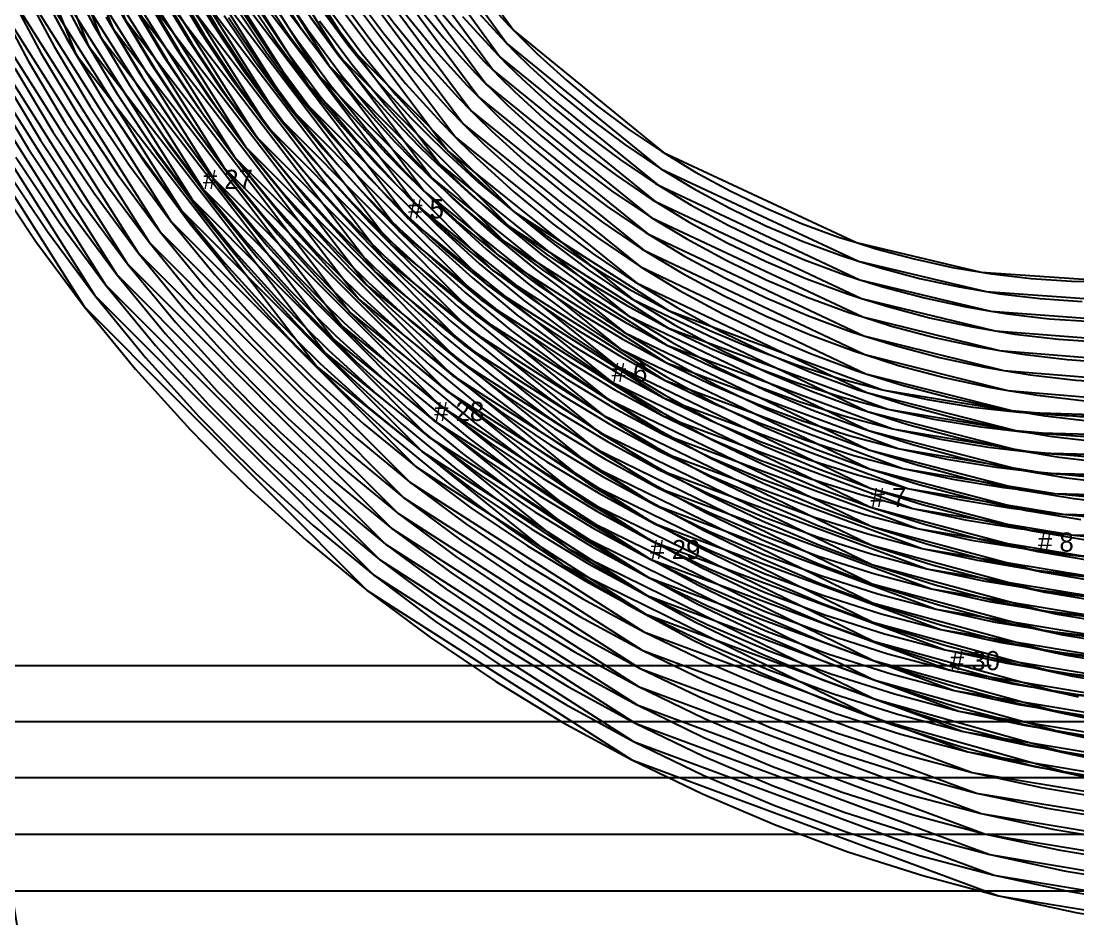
# Model space of a CAD drawing. Extents: x -183 to 1251, y -69 to 1317.
# Drawn here: x 48.8 to 103.8, y 577.3 to 624 of the extents above; entities that cross this region are included whole.
import ezdxf

# ---------------------------------------------------------------- set-up
doc = ezdxf.new("R2010")
doc.units = 0
for name, color, linetype in [('1', 7, 'CONTINUOUS'), ('14', 7, 'CONTINUOUS'), ('3', 7, 'CONTINUOUS'), ('5', 7, 'CONTINUOUS'), ('84', 7, 'CONTINUOUS'), ('87', 7, 'CONTINUOUS')]:
    doc.layers.add(name, color=color, linetype=linetype)

# ---------------------------------------------------------------- blocks, each defined once
blk = doc.blocks.new('piece-1_s220_M')
at = {"layer": '1'}
blk.add_lwpolyline([(62.24, 663.8), (62.3, 655.83), (62.87, 646.66), (67.11, 633.73), (74.44, 623.52), (82.23, 617.17), (92.26, 612.49), (98.75, 610.96), (106.59, 610.41), (106.81, 610.41), (126.57, 610.01), (126.57, 13.48), (59.57, 13.48), (59.61, 110.45), (59.58, 202.54), (59.04, 287.5), (57.51, 366.25), (54.47, 439.67), (49.46, 508.64), (44, 558.88), (37.18, 605.47), (28.78, 650.21)], close=True, dxfattribs=at)
at = {"layer": '14'}
blk.add_lwpolyline([(55.32, 653.44), (55.7, 647.27), (57.85, 637.73), (60.65, 630.98), (65.87, 622.71), (74.46, 614.09), (82.49, 608.96), (93.62, 604.83), (100.7, 603.66), (116.57, 603.21), (116.57, 23.48), (66.57, 23.48), (66.61, 110.83), (66.57, 203.12), (66.03, 288.3), (64.48, 367.27), (61.42, 440.93), (56.36, 510.13), (48.83, 575.67), (41.26, 622.86), (36.79, 645.91)], close=True, dxfattribs=at)
at = {"layer": '84'}
blk.add_lwpolyline([(72.74, 625.38), (74.19, 623.78), (74.44, 623.52), (74.92, 623.04), (75.64, 622.33), (77.19, 620.92), (78.78, 619.61), (80.43, 618.37), (82.14, 617.23), (82.23, 617.17), (83.89, 616.16), (85.69, 615.19), (87.53, 614.3), (89.41, 613.49), (91.32, 612.78), (92.26, 612.49), (93.27, 612.16), (95.26, 611.64), (97.26, 611.2), (98.75, 610.96), (99.29, 610.87), (101.34, 610.63), (103.44, 610.49), (104.48, 610.46)], dxfattribs=at)
at = {"layer": '87'}
blk.add_lwpolyline([(64.41, 624.69), (65.87, 622.71), (65.87, 622.71), (67.43, 620.81), (69.09, 618.98), (69.97, 618.09), (70.83, 617.24), (72.61, 615.62), (74.46, 614.09), (74.46, 614.09), (76.38, 612.66), (78.36, 611.33), (80.4, 610.09), (82.49, 608.96), (82.49, 608.96), (84.63, 607.92), (86.82, 606.99), (89.05, 606.16), (91.31, 605.44), (93.62, 604.83), (93.62, 604.83), (95.95, 604.33), (98.31, 603.93), (100.7, 603.66), (100.7, 603.66), (103.1, 603.49), (104.31, 603.46)], dxfattribs=at)
blk = doc.blocks.new('piece-9_s240_M')
at = {"layer": '1'}
blk.add_lwpolyline([(61.42, 664.04), (61.48, 655.87), (62.12, 646.48), (66.55, 633.27), (74.1, 622.83), (82.09, 616.33), (92.36, 611.53), (99, 609.95), (107.03, 609.37), (107.26, 609.36), (127.5, 608.96), (127.5, 13.24), (60.5, 13.24), (60.48, 110.37), (60.28, 202.61), (59.44, 287.7), (57.58, 366.56), (54.2, 440.09), (48.89, 509.15), (43.24, 559.45), (36.3, 606.1), (27.85, 650.9)], close=True, dxfattribs=at)
at = {"layer": '14'}
blk.add_lwpolyline([(54.5, 653.81), (54.89, 647.47), (57.1, 637.66), (59.98, 630.71), (65.35, 622.21), (74.19, 613.35), (82.45, 608.06), (93.89, 603.82), (101.18, 602.61), (117.5, 602.15), (117.5, 23.24), (67.5, 23.24), (67.48, 110.72), (67.27, 203.16), (66.43, 288.46), (64.55, 367.54), (61.15, 441.3), (55.79, 510.58), (48.02, 576.2), (40.37, 623.45), (35.88, 646.52)], close=True, dxfattribs=at)
at = {"layer": '84'}
blk.add_lwpolyline([(72.26, 624.82), (73.76, 623.17), (74.1, 622.83), (74.51, 622.4), (75.26, 621.67), (76.86, 620.21), (78.51, 618.86), (80.22, 617.59), (81.98, 616.4), (82.09, 616.33), (83.79, 615.3), (85.64, 614.29), (87.55, 613.37), (89.49, 612.54), (91.47, 611.81), (92.36, 611.53), (93.49, 611.17), (95.53, 610.63), (97.6, 610.18), (99, 609.95), (99.7, 609.83), (101.82, 609.58), (103.99, 609.43)], dxfattribs=at)
at = {"layer": '87'}
blk.add_lwpolyline([(63.85, 624.24), (65.35, 622.21), (65.35, 622.21), (66.96, 620.25), (68.67, 618.37), (69.56, 617.46), (70.45, 616.58), (72.28, 614.92), (74.19, 613.35), (74.19, 613.35), (76.16, 611.87), (78.2, 610.5), (80.3, 609.23), (82.45, 608.06), (82.45, 608.06), (84.65, 607), (86.9, 606.04), (89.19, 605.19), (91.52, 604.45), (93.89, 603.82), (93.89, 603.82), (96.29, 603.3), (98.72, 602.9), (101.18, 602.61), (101.18, 602.61), (103.65, 602.44), (104.89, 602.41)], dxfattribs=at)
blk = doc.blocks.new('piece-17_s260_M')
at = {"layer": '1'}
blk.add_lwpolyline([(60.59, 664.28), (60.66, 655.92), (61.35, 646.3), (65.98, 632.8), (73.74, 622.13), (81.93, 615.49), (92.44, 610.56), (99.24, 608.93), (107.46, 608.31), (107.7, 608.3), (128.43, 607.89), (128.43, 13), (61.43, 13), (61.34, 110.28), (60.95, 202.66), (59.84, 287.88), (57.65, 366.86), (53.94, 440.48), (48.32, 509.63), (42.48, 559.98), (35.42, 606.69), (26.93, 651.55)], close=True, dxfattribs=at)
at = {"layer": '14'}
blk.add_lwpolyline([(53.68, 654.18), (54.07, 647.67), (56.35, 637.58), (59.3, 630.44), (64.83, 621.71), (73.91, 612.59), (82.4, 607.16), (94.16, 602.8), (101.65, 601.56), (118.42, 601.09), (118.42, 23), (68.43, 23), (68.34, 110.61), (67.95, 203.18), (66.83, 288.6), (64.62, 367.79), (60.88, 441.64), (55.21, 511), (47.23, 576.69), (39.47, 624), (34.97, 647.11)], close=True, dxfattribs=at)
at = {"layer": '84'}
blk.add_lwpolyline([(71.78, 624.26), (73.33, 622.56), (73.74, 622.13), (74.1, 621.76), (74.87, 621.01), (76.53, 619.5), (78.23, 618.1), (79.99, 616.79), (81.81, 615.57), (81.93, 615.49), (83.67, 614.43), (85.59, 613.39), (87.56, 612.44), (89.56, 611.59), (91.61, 610.83), (92.44, 610.56), (93.69, 610.17), (95.8, 609.61), (97.94, 609.14), (99.24, 608.93), (100.11, 608.79), (102.29, 608.53), (104.52, 608.38)], dxfattribs=at)
at = {"layer": '87'}
blk.add_lwpolyline([(61.85, 625.95), (63.28, 623.79), (64.83, 621.71), (64.83, 621.71), (66.48, 619.69), (68.23, 617.75), (69.15, 616.82), (70.07, 615.92), (71.95, 614.21), (73.91, 612.59), (73.91, 612.59), (75.94, 611.08), (78.03, 609.67), (80.19, 608.36), (82.4, 607.16), (82.4, 607.16), (84.66, 606.07), (86.97, 605.08), (89.33, 604.21), (91.73, 603.44), (94.16, 602.8), (94.16, 602.8), (96.63, 602.27), (99.12, 601.85), (101.64, 601.56), (101.65, 601.56), (104.19, 601.38)], dxfattribs=at)
blk = doc.blocks.new('piece-25_s280_M')
at = {"layer": '1'}
blk.add_lwpolyline([(59.76, 664.53), (59.83, 655.97), (60.6, 646.13), (65.4, 632.34), (73.38, 621.44), (81.77, 614.65), (92.52, 609.59), (99.47, 607.9), (107.89, 607.25), (108.13, 607.24), (129.35, 606.82), (129.35, 12.75), (62.35, 12.75), (62.19, 110.18), (61.62, 202.7), (60.24, 288.05), (57.72, 367.13), (53.67, 440.85), (47.75, 510.08), (41.73, 560.49), (34.55, 607.25), (26.01, 652.18)], close=True, dxfattribs=at)
at = {"layer": '14'}
blk.add_lwpolyline([(52.85, 654.54), (53.25, 647.85), (55.59, 637.5), (58.63, 630.16), (64.3, 621.19), (73.63, 611.83), (82.34, 606.25), (94.43, 601.77), (102.11, 600.5), (119.35, 600.02), (119.35, 22.75), (69.35, 22.75), (69.19, 110.49), (68.62, 203.19), (67.22, 288.73), (64.69, 368.03), (60.61, 441.97), (54.65, 511.41), (46.43, 577.17), (38.59, 624.53), (34.06, 647.67)], close=True, dxfattribs=at)
at = {"layer": '84'}
blk.add_lwpolyline([(69.82, 625.49), (71.3, 623.69), (72.89, 621.93), (73.38, 621.44), (73.69, 621.12), (74.49, 620.33), (76.2, 618.78), (77.95, 617.34), (79.76, 615.99), (81.64, 614.72), (81.77, 614.65), (83.56, 613.56), (85.54, 612.48), (87.56, 611.5), (89.63, 610.62), (91.74, 609.84), (92.52, 609.59), (93.89, 609.16), (96.06, 608.58), (98.27, 608.1), (99.47, 607.9), (100.5, 607.73), (102.76, 607.47), (105.06, 607.31)], dxfattribs=at)
at = {"layer": '87'}
blk.add_lwpolyline([(61.24, 625.55), (62.71, 623.33), (64.3, 621.19), (64.3, 621.19), (65.99, 619.12), (67.8, 617.13), (68.74, 616.17), (69.68, 615.25), (71.62, 613.49), (73.63, 611.83), (73.63, 611.83), (75.71, 610.28), (77.86, 608.83), (80.07, 607.49), (82.34, 606.25), (82.34, 606.25), (84.67, 605.13), (87.04, 604.12), (89.46, 603.22), (91.93, 602.44), (94.43, 601.77), (94.43, 601.77), (96.96, 601.23), (99.52, 600.8), (102.11, 600.5), (102.11, 600.5), (104.72, 600.32)], dxfattribs=at)
blk = doc.blocks.new('piece-33_s300_M')
at = {"layer": '1'}
blk.add_lwpolyline([(58.93, 664.79), (59, 656.03), (59.84, 645.97), (64.81, 631.87), (73, 620.74), (81.59, 613.8), (92.59, 608.62), (99.7, 606.87), (108.3, 606.18), (108.55, 606.17), (130.26, 605.74), (130.26, 12.49), (63.27, 12.49), (63.06, 110.07), (62.29, 202.73), (60.63, 288.2), (57.79, 367.39), (53.4, 441.2), (47.18, 510.51), (40.98, 560.97), (33.68, 607.79), (25.09, 652.77)], close=True, dxfattribs=at)
at = {"layer": '14'}
blk.add_lwpolyline([(52.01, 654.9), (52.43, 648.03), (54.82, 637.41), (57.94, 629.88), (63.76, 620.67), (73.34, 611.06), (82.28, 605.34), (94.68, 600.74), (102.57, 599.43), (120.26, 598.94), (120.26, 22.5), (70.26, 22.5), (70.06, 110.36), (69.29, 203.19), (67.61, 288.86), (64.76, 368.26), (60.35, 442.28), (54.08, 511.8), (45.64, 577.62), (37.7, 625.04), (33.16, 648.21)], close=True, dxfattribs=at)
at = {"layer": '84'}
blk.add_lwpolyline([(69.29, 624.97), (70.81, 623.12), (72.45, 621.31), (73, 620.74), (73.28, 620.47), (74.09, 619.66), (75.85, 618.06), (77.66, 616.57), (79.53, 615.18), (81.46, 613.88), (81.59, 613.8), (83.44, 612.68), (85.48, 611.57), (87.56, 610.56), (89.7, 609.65), (91.87, 608.85), (92.59, 608.62), (94.08, 608.14), (96.32, 607.55), (98.59, 607.06), (99.7, 606.87), (100.9, 606.68), (103.22, 606.41), (105.59, 606.24)], dxfattribs=at)
at = {"layer": '87'}
blk.add_lwpolyline([(60.62, 625.14), (62.13, 622.87), (63.76, 620.67), (63.76, 620.67), (65.51, 618.54), (67.35, 616.5), (68.33, 615.51), (69.29, 614.57), (71.27, 612.77), (73.34, 611.06), (73.34, 611.06), (75.48, 609.47), (77.68, 607.98), (79.95, 606.6), (82.28, 605.34), (82.28, 605.34), (84.67, 604.19), (87.11, 603.15), (89.59, 602.22), (92.12, 601.42), (94.68, 600.74), (94.68, 600.74), (97.28, 600.18), (99.91, 599.74), (102.57, 599.43), (102.57, 599.43), (105.25, 599.25)], dxfattribs=at)
blk = doc.blocks.new('piece-41_s320_M')
at = {"layer": '1'}
blk.add_lwpolyline([(58.09, 665.05), (58.16, 656.09), (59.08, 645.81), (64.22, 631.41), (72.62, 620.05), (81.41, 612.95), (92.65, 607.64), (99.92, 605.84), (108.72, 605.11), (108.97, 605.1), (131.17, 604.66), (131.17, 12.24), (64.18, 12.24), (63.91, 109.95), (62.96, 202.75), (61.03, 288.34), (57.85, 367.64), (53.14, 441.54), (46.61, 510.92), (40.23, 561.43), (32.82, 608.3), (24.18, 653.35)], close=True, dxfattribs=at)
at = {"layer": '14'}
blk.add_lwpolyline([(51.17, 655.26), (51.6, 648.21), (54.06, 637.31), (57.25, 629.59), (63.23, 620.14), (73.05, 610.29), (82.22, 604.42), (94.94, 599.7), (103.03, 598.36), (121.17, 597.86), (121.17, 22.24), (71.17, 22.24), (70.91, 110.22), (69.95, 203.19), (68.01, 288.97), (64.82, 368.47), (60.08, 442.58), (53.52, 512.17), (44.85, 578.06), (36.82, 625.53), (32.26, 648.73)], close=True, dxfattribs=at)
at = {"layer": '84'}
blk.add_lwpolyline([(68.75, 624.45), (70.32, 622.54), (72, 620.68), (72.62, 620.05), (72.86, 619.81), (73.7, 618.98), (75.51, 617.33), (77.37, 615.8), (79.29, 614.37), (81.28, 613.03), (81.41, 612.95), (83.32, 611.79), (85.42, 610.65), (87.56, 609.61), (89.76, 608.68), (91.99, 607.85), (92.65, 607.64), (94.27, 607.13), (96.58, 606.51), (98.92, 606.01), (99.92, 605.84), (101.29, 605.61), (103.67, 605.34), (106.11, 605.17)], dxfattribs=at)
at = {"layer": '87'}
blk.add_lwpolyline([(60, 624.73), (61.56, 622.4), (63.22, 620.14), (63.23, 620.14), (65.01, 617.97), (66.91, 615.87), (67.9, 614.86), (68.89, 613.89), (70.93, 612.04), (73.05, 610.29), (73.05, 610.29), (75.24, 608.66), (77.5, 607.13), (79.83, 605.72), (82.22, 604.42), (82.22, 604.42), (84.67, 603.24), (87.17, 602.17), (89.71, 601.23), (92.31, 600.4), (94.94, 599.7), (94.94, 599.7), (97.6, 599.13), (100.3, 598.68), (103.03, 598.36), (103.03, 598.36), (105.78, 598.17)], dxfattribs=at)
blk = doc.blocks.new('piece-49_s340_M')
at = {"layer": '1'}
blk.add_lwpolyline([(57.25, 665.31), (57.32, 656.15), (58.31, 645.65), (63.61, 630.95), (72.23, 619.35), (81.21, 612.1), (92.7, 606.66), (100.13, 604.8), (109.12, 604.03), (109.38, 604.03), (132.08, 603.57), (132.08, 11.97), (65.09, 11.97), (64.76, 109.83), (63.62, 202.76), (61.41, 288.46), (57.92, 367.87), (52.87, 441.85), (46.05, 511.31), (39.48, 561.87), (31.95, 608.8), (23.28, 653.9)], close=True, dxfattribs=at)
at = {"layer": '14'}
blk.add_lwpolyline([(50.33, 655.6), (50.77, 648.38), (53.29, 637.21), (56.56, 629.3), (62.68, 619.62), (72.75, 609.52), (82.15, 603.5), (95.19, 598.66), (103.48, 597.29), (122.08, 596.77), (122.08, 21.97), (72.08, 21.97), (71.76, 110.08), (70.61, 203.18), (68.4, 289.07), (64.89, 368.67), (59.81, 442.86), (52.95, 512.52), (44.07, 578.48), (35.94, 626), (31.37, 649.24)], close=True, dxfattribs=at)
at = {"layer": '84'}
blk.add_lwpolyline([(66.7, 625.96), (68.21, 623.92), (69.82, 621.95), (71.55, 620.04), (72.23, 619.35), (72.43, 619.14), (73.3, 618.29), (75.16, 616.6), (77.07, 615.03), (79.05, 613.55), (81.09, 612.17), (81.21, 612.1), (83.19, 610.9), (85.35, 609.73), (87.56, 608.66), (89.81, 607.7), (92.11, 606.85), (92.7, 606.66), (94.45, 606.1), (96.83, 605.47), (99.23, 604.95), (100.13, 604.8), (101.67, 604.55), (104.13, 604.26)], dxfattribs=at)
at = {"layer": '87'}
blk.add_lwpolyline([(59.38, 624.31), (60.97, 621.93), (62.68, 619.62), (62.68, 619.62), (64.51, 617.38), (66.46, 615.23), (67.48, 614.2), (68.49, 613.2), (70.58, 611.31), (72.75, 609.52), (72.75, 609.52), (75, 607.84), (77.32, 606.28), (79.7, 604.83), (82.15, 603.5), (82.15, 603.5), (84.66, 602.29), (87.22, 601.19), (89.83, 600.22), (92.49, 599.38), (95.19, 598.66), (95.19, 598.66), (97.92, 598.07), (100.69, 597.62), (103.48, 597.29), (103.48, 597.29), (106.3, 597.1)], dxfattribs=at)
blk = doc.blocks.new('piece-57_s360_M')
at = {"layer": '1'}
blk.add_lwpolyline([(56.4, 665.58), (56.48, 656.22), (57.54, 645.49), (63.01, 630.49), (71.83, 618.65), (81.02, 611.25), (92.75, 605.67), (100.34, 603.76), (109.52, 602.95), (109.79, 602.94), (132.98, 602.48), (132.98, 11.7), (65.99, 11.7), (65.6, 109.7), (64.27, 202.76), (61.8, 288.58), (57.98, 368.09), (52.6, 442.16), (45.48, 511.68), (38.73, 562.3), (31.1, 609.27), (22.37, 654.44)], close=True, dxfattribs=at)
at = {"layer": '14'}
blk.add_lwpolyline([(49.48, 655.95), (49.93, 648.55), (52.51, 637.1), (55.87, 629), (62.14, 619.08), (72.45, 608.74), (82.08, 602.57), (95.44, 597.62), (103.93, 596.21), (122.98, 595.68), (122.98, 21.7), (72.98, 21.7), (72.6, 109.94), (71.27, 203.16), (68.78, 289.16), (64.95, 368.86), (59.55, 443.14), (52.39, 512.86), (43.29, 578.88), (35.06, 626.46), (30.47, 649.72)], close=True, dxfattribs=at)
at = {"layer": '84'}
blk.add_lwpolyline([(66.11, 625.48), (67.66, 623.38), (69.32, 621.36), (71.1, 619.4), (71.83, 618.65), (72, 618.48), (72.9, 617.6), (74.81, 615.87), (76.77, 614.25), (78.81, 612.73), (80.9, 611.31), (81.02, 611.25), (83.06, 610), (85.28, 608.8), (87.55, 607.7), (89.87, 606.72), (92.23, 605.84), (92.75, 605.67), (94.63, 605.08), (97.08, 604.43), (99.55, 603.89), (100.34, 603.76), (102.05, 603.48), (104.58, 603.18)], dxfattribs=at)
at = {"layer": '87'}
blk.add_lwpolyline([(57.25, 626.41), (58.75, 623.9), (60.39, 621.45), (62.14, 619.08), (62.14, 619.08), (64.01, 616.79), (66.01, 614.59), (67.05, 613.53), (68.09, 612.51), (70.23, 610.57), (72.45, 608.74), (72.45, 608.74), (74.75, 607.02), (77.13, 605.42), (79.57, 603.93), (82.08, 602.57), (82.08, 602.57), (84.65, 601.33), (87.28, 600.21), (89.95, 599.22), (92.67, 598.35), (95.44, 597.62), (95.44, 597.62), (98.24, 597.01), (101.07, 596.55), (103.93, 596.21)], dxfattribs=at)
blk = doc.blocks.new('piece-65_s380_M')
at = {"layer": '1'}
blk.add_lwpolyline([(55.55, 665.85), (55.63, 656.29), (56.76, 645.33), (62.4, 630.03), (71.43, 617.95), (80.82, 610.39), (92.8, 604.69), (100.54, 602.72), (109.92, 601.87), (110.2, 601.86), (133.88, 601.39), (133.88, 11.43), (66.89, 11.43), (66.45, 109.57), (64.93, 202.76), (62.2, 288.7), (58.04, 368.3), (52.33, 442.45), (44.92, 512.04), (37.99, 562.71), (30.24, 609.73), (21.47, 654.96)], close=True, dxfattribs=at)
at = {"layer": '14'}
blk.add_lwpolyline([(48.63, 656.29), (49.09, 648.72), (51.73, 637), (55.17, 628.7), (61.59, 618.55), (72.15, 607.95), (82.01, 601.64), (95.68, 596.57), (104.38, 595.13), (123.88, 594.58), (123.88, 21.43), (73.88, 21.43), (73.44, 109.79), (71.92, 203.14), (69.18, 289.26), (65.01, 369.05), (59.28, 443.4), (51.83, 513.19), (42.5, 579.28), (34.19, 626.91), (29.58, 650.2)], close=True, dxfattribs=at)
at = {"layer": '84'}
blk.add_lwpolyline([(65.53, 625), (67.12, 622.85), (68.81, 620.77), (70.64, 618.76), (71.43, 617.95), (71.57, 617.81), (72.49, 616.91), (74.45, 615.13), (76.47, 613.47), (78.56, 611.91), (80.71, 610.45), (80.82, 610.39), (82.93, 609.11), (85.21, 607.87), (87.54, 606.75), (89.92, 605.73), (92.34, 604.83), (92.8, 604.69), (94.81, 604.05), (97.32, 603.38), (99.86, 602.83), (100.54, 602.72), (102.43, 602.41), (105.02, 602.1)], dxfattribs=at)
at = {"layer": '87'}
blk.add_lwpolyline([(56.59, 626.05), (58.13, 623.47), (59.8, 620.97), (61.59, 618.55), (61.59, 618.55), (63.51, 616.2), (65.55, 613.95), (66.62, 612.86), (67.68, 611.82), (69.87, 609.83), (72.15, 607.95), (72.15, 607.95), (74.51, 606.2), (76.94, 604.56), (79.44, 603.04), (82.01, 601.64), (82.01, 601.64), (84.64, 600.37), (87.33, 599.23), (90.07, 598.21), (92.85, 597.33), (95.68, 596.57), (95.68, 596.57), (98.55, 595.96), (101.45, 595.47), (104.38, 595.13)], dxfattribs=at)
blk = doc.blocks.new('piece-73_s400_M')
at = {"layer": '1'}
blk.add_lwpolyline([(54.7, 666.12), (54.78, 656.36), (55.98, 645.18), (61.78, 629.57), (71.03, 617.25), (80.61, 609.54), (92.84, 603.7), (100.74, 601.67), (110.32, 600.78), (110.6, 600.77), (134.78, 600.29), (134.78, 11.16), (67.79, 11.16), (67.28, 109.44), (65.59, 202.75), (62.58, 288.8), (58.1, 368.5), (52.07, 442.73), (44.35, 512.39), (37.25, 563.1), (29.38, 610.18), (20.57, 655.46)], close=True, dxfattribs=at)
at = {"layer": '14'}
blk.add_lwpolyline([(47.78, 656.63), (48.25, 648.88), (50.96, 636.89), (54.47, 628.39), (61.04, 618.01), (71.85, 607.17), (81.93, 600.71), (95.92, 595.52), (104.83, 594.05), (124.78, 593.49), (124.78, 21.16), (74.78, 21.16), (74.28, 109.64), (72.59, 203.11), (69.56, 289.34), (65.07, 369.22), (59.01, 443.65), (51.27, 513.51), (41.72, 579.66), (33.31, 627.34), (28.69, 650.66)], close=True, dxfattribs=at)
at = {"layer": '84'}
blk.add_lwpolyline([(64.93, 624.52), (66.56, 622.31), (68.31, 620.18), (70.18, 618.11), (71.03, 617.25), (71.14, 617.14), (72.08, 616.21), (74.09, 614.38), (76.17, 612.68), (78.31, 611.08), (80.52, 609.59), (80.61, 609.54), (82.8, 608.21), (85.13, 606.94), (87.52, 605.78), (89.97, 604.74), (92.46, 603.82), (92.84, 603.7), (94.99, 603.01), (97.56, 602.33), (100.17, 601.77), (100.74, 601.67), (102.81, 601.33), (105.47, 601.02)], dxfattribs=at)
at = {"layer": '87'}
blk.add_lwpolyline([(55.92, 625.69), (57.5, 623.05), (59.2, 620.49), (61.04, 618.01), (61.04, 618.01), (63.01, 615.61), (65.09, 613.31), (66.19, 612.19), (67.27, 611.13), (69.51, 609.09), (71.85, 607.17), (71.85, 607.17), (74.26, 605.37), (76.75, 603.69), (79.31, 602.14), (81.93, 600.71), (81.93, 600.71), (84.63, 599.41), (87.38, 598.24), (90.18, 597.2), (93.03, 596.29), (95.92, 595.52), (95.92, 595.52), (98.86, 594.89), (101.83, 594.4), (104.83, 594.05)], dxfattribs=at)
blk = doc.blocks.new('piece-81_s420_M')
at = {"layer": '1'}
blk.add_lwpolyline([(53.85, 666.4), (53.93, 656.44), (55.2, 645.03), (61.16, 629.11), (70.62, 616.55), (80.4, 608.68), (92.88, 602.71), (100.94, 600.63), (110.71, 599.69), (111, 599.69), (135.68, 599.19), (135.68, 10.88), (68.69, 10.88), (68.12, 109.3), (66.26, 202.74), (62.96, 288.9), (58.17, 368.69), (51.8, 443), (43.79, 512.73), (36.51, 563.49), (28.53, 610.61), (19.67, 655.95)], close=True, dxfattribs=at)
at = {"layer": '14'}
blk.add_lwpolyline([(46.93, 656.97), (47.41, 649.04), (50.18, 636.78), (53.77, 628.09), (60.49, 617.47), (71.54, 606.38), (81.86, 599.77), (96.17, 594.47), (105.27, 592.96), (125.68, 592.39), (125.68, 20.88), (75.68, 20.88), (75.12, 109.48), (73.26, 203.08), (69.95, 289.42), (65.14, 369.39), (58.75, 443.9), (50.71, 513.82), (40.94, 580.03), (32.44, 627.76), (27.8, 651.12)], close=True, dxfattribs=at)
at = {"layer": '84'}
blk.add_lwpolyline([(64.34, 624.03), (66.01, 621.77), (67.8, 619.59), (69.73, 617.46), (70.62, 616.55), (70.7, 616.47), (71.67, 615.52), (73.74, 613.64), (75.86, 611.89), (78.06, 610.25), (80.33, 608.72), (80.4, 608.68), (82.66, 607.31), (85.06, 606), (87.51, 604.82), (90.02, 603.75), (92.57, 602.81), (92.88, 602.71), (95.17, 601.98), (97.8, 601.28), (100.48, 600.7), (100.94, 600.63), (103.18, 600.25), (105.92, 599.93)], dxfattribs=at)
at = {"layer": '87'}
blk.add_lwpolyline([(55.25, 625.32), (56.87, 622.62), (58.61, 620), (60.49, 617.47), (60.49, 617.47), (62.5, 615.01), (64.63, 612.66), (65.75, 611.52), (66.86, 610.43), (69.16, 608.34), (71.54, 606.38), (71.54, 606.38), (74.01, 604.54), (76.55, 602.82), (79.17, 601.24), (81.86, 599.77), (81.86, 599.77), (84.61, 598.45), (87.42, 597.25), (90.29, 596.18), (93.21, 595.26), (96.17, 594.47), (96.17, 594.47), (99.17, 593.82), (102.2, 593.32), (105.27, 592.96)], dxfattribs=at)
blk = doc.blocks.new('piece-89_s440_M')
at = {"layer": '1'}
blk.add_lwpolyline([(53, 666.68), (53.08, 656.52), (54.41, 644.88), (60.54, 628.65), (70.2, 615.85), (80.19, 607.82), (92.91, 601.71), (101.13, 599.57), (111.1, 598.6), (111.39, 598.59), (136.57, 598.09), (136.57, 10.6), (69.59, 10.6), (68.97, 109.15), (66.92, 202.73), (63.34, 289), (58.23, 368.88), (51.53, 443.26), (43.23, 513.05), (35.77, 563.86), (27.67, 611.03), (18.78, 656.43)], close=True, dxfattribs=at)
at = {"layer": '14'}
blk.add_lwpolyline([(46.07, 657.3), (46.57, 649.2), (49.39, 636.66), (53.07, 627.78), (59.94, 616.92), (71.23, 605.59), (81.78, 598.84), (96.4, 593.41), (105.71, 591.87), (126.57, 591.29), (126.57, 20.6), (76.57, 20.6), (75.96, 109.32), (73.91, 203.05), (70.33, 289.49), (65.19, 369.56), (58.48, 444.14), (50.15, 514.12), (40.16, 580.39), (31.57, 628.17), (26.91, 651.56)], close=True, dxfattribs=at)
at = {"layer": '84'}
blk.add_lwpolyline([(62.15, 625.93), (63.74, 623.54), (65.46, 621.22), (67.3, 618.99), (69.26, 616.81), (70.2, 615.85), (70.27, 615.79), (71.26, 614.81), (73.38, 612.89), (75.55, 611.1), (77.8, 609.42), (80.13, 607.85), (80.19, 607.82), (82.52, 606.4), (84.98, 605.07), (87.49, 603.85), (90.06, 602.76), (92.68, 601.79), (92.91, 601.71), (95.34, 600.94), (98.04, 600.22), (100.78, 599.63), (101.13, 599.57), (103.56, 599.17), (106.36, 598.84)], dxfattribs=at)
at = {"layer": '87'}
blk.add_lwpolyline([(54.58, 624.95), (56.23, 622.19), (58.02, 619.52), (59.94, 616.92), (59.94, 616.92), (61.99, 614.41), (64.17, 612), (65.32, 610.84), (66.45, 609.73), (68.8, 607.6), (71.23, 605.59), (71.23, 605.59), (73.75, 603.71), (76.35, 601.95), (79.03, 600.33), (81.78, 598.84), (81.78, 598.84), (84.59, 597.48), (87.47, 596.25), (90.4, 595.17), (93.38, 594.22), (96.4, 593.41), (96.4, 593.41), (99.47, 592.75), (102.58, 592.24), (105.71, 591.87)], dxfattribs=at)
blk = doc.blocks.new('piece-97_s460_M')
at = {"layer": '1'}
blk.add_lwpolyline([(52.14, 666.96), (52.23, 656.59), (53.62, 644.73), (59.92, 628.2), (69.79, 615.15), (79.97, 606.96), (92.94, 600.72), (101.32, 598.52), (111.49, 597.51), (111.78, 597.5), (137.47, 596.99), (137.47, 10.32), (70.48, 10.32), (69.82, 109.01), (67.57, 202.71), (63.72, 289.09), (58.29, 369.06), (51.27, 443.52), (42.66, 513.37), (35.03, 564.23), (26.82, 611.45), (17.88, 656.9)], close=True, dxfattribs=at)
at = {"layer": '14'}
blk.add_lwpolyline([(45.22, 657.63), (45.72, 649.35), (48.61, 636.55), (52.37, 627.47), (59.38, 616.38), (70.92, 604.8), (81.7, 597.9), (96.64, 592.36), (106.15, 590.78), (127.47, 590.19), (127.47, 20.33), (77.47, 20.33), (76.82, 109.17), (74.56, 203.01), (70.71, 289.56), (65.26, 369.72), (58.21, 444.37), (49.59, 514.42), (39.38, 580.75), (30.7, 628.58), (26.03, 652)], close=True, dxfattribs=at)
at = {"layer": '84'}
blk.add_lwpolyline([(61.51, 625.5), (63.15, 623.05), (64.91, 620.68), (66.78, 618.39), (68.8, 616.16), (69.79, 615.15), (69.83, 615.11), (70.85, 614.11), (73.01, 612.15), (75.24, 610.31), (77.55, 608.59), (79.93, 606.98), (79.97, 606.96), (82.38, 605.5), (84.9, 604.13), (87.47, 602.88), (90.1, 601.76), (92.79, 600.77), (92.94, 600.72), (95.51, 599.9), (98.28, 599.17), (101.09, 598.56), (101.32, 598.52), (103.93, 598.09)], dxfattribs=at)
at = {"layer": '87'}
blk.add_lwpolyline([(53.91, 624.58), (55.6, 621.76), (57.42, 619.03), (59.38, 616.38), (59.38, 616.38), (61.48, 613.82), (63.71, 611.35), (64.88, 610.16), (66.04, 609.03), (68.43, 606.85), (70.92, 604.8), (70.92, 604.8), (73.5, 602.88), (76.16, 601.09), (78.89, 599.43), (81.7, 597.9), (81.7, 597.9), (84.58, 596.51), (87.51, 595.26), (90.51, 594.15), (93.55, 593.18), (96.64, 592.36), (96.65, 592.36), (99.78, 591.68), (102.95, 591.16), (106.15, 590.78)], dxfattribs=at)
blk = doc.blocks.new('piece-105_s480_M')
at = {"layer": '1'}
blk.add_lwpolyline([(51.28, 667.24), (51.37, 656.67), (52.83, 644.58), (59.29, 627.74), (69.37, 614.45), (79.75, 606.1), (92.97, 599.72), (101.51, 597.47), (111.87, 596.41), (112.17, 596.41), (138.36, 595.88), (138.36, 10.04), (71.37, 10.04), (70.65, 108.86), (68.22, 202.69), (64.1, 289.17), (58.34, 369.23), (51, 443.76), (42.1, 513.68), (34.29, 564.58), (25.97, 611.85), (16.99, 657.36)], close=True, dxfattribs=at)
at = {"layer": '14'}
blk.add_lwpolyline([(44.36, 657.96), (44.88, 649.51), (47.83, 636.43), (51.66, 627.16), (58.83, 615.83), (70.61, 604), (81.62, 596.96), (96.88, 591.3), (106.59, 589.69), (128.36, 589.08), (128.36, 20.04), (78.36, 20.04), (77.65, 109), (75.21, 202.97), (71.08, 289.63), (65.32, 369.87), (57.95, 444.6), (49.03, 514.71), (38.61, 581.09), (29.83, 628.98), (25.14, 652.42)], close=True, dxfattribs=at)
at = {"layer": '84'}
blk.add_lwpolyline([(60.88, 625.07), (62.55, 622.56), (64.35, 620.13), (66.28, 617.78), (68.34, 615.5), (69.37, 614.45), (69.39, 614.43), (70.43, 613.41), (72.65, 611.39), (74.93, 609.52), (77.3, 607.75), (79.73, 606.11), (79.75, 606.1), (82.24, 604.59), (84.82, 603.19), (87.45, 601.91), (90.15, 600.77), (92.89, 599.75), (92.97, 599.72), (95.68, 598.86), (98.52, 598.11), (101.39, 597.49), (101.51, 597.47), (104.3, 597.01)], dxfattribs=at)
at = {"layer": '87'}
blk.add_lwpolyline([(53.24, 624.21), (54.96, 621.33), (56.82, 618.53), (58.83, 615.83), (58.83, 615.83), (60.97, 613.21), (63.25, 610.7), (64.44, 609.48), (65.62, 608.32), (68.07, 606.1), (70.61, 604), (70.61, 604), (73.24, 602.04), (75.96, 600.21), (78.75, 598.52), (81.62, 596.96), (81.62, 596.96), (84.56, 595.54), (87.56, 594.26), (90.61, 593.13), (93.72, 592.14), (96.88, 591.3), (96.88, 591.3), (100.08, 590.61), (103.32, 590.07), (106.59, 589.69)], dxfattribs=at)
blk = doc.blocks.new('piece-113_s500_M')
at = {"layer": '1'}
blk.add_lwpolyline([(50.43, 667.53), (50.52, 656.75), (52.04, 644.44), (58.66, 627.28), (68.95, 613.75), (79.53, 605.24), (92.99, 598.73), (101.7, 596.41), (112.26, 595.32), (112.56, 595.31), (139.25, 594.78), (139.25, 9.76), (72.26, 9.76), (71.49, 108.72), (68.87, 202.66), (64.48, 289.26), (58.4, 369.4), (50.73, 444.01), (41.54, 513.98), (33.55, 564.93), (25.12, 612.24), (16.1, 657.81)], close=True, dxfattribs=at)
at = {"layer": '14'}
blk.add_lwpolyline([(43.5, 658.29), (44.03, 649.66), (47.04, 636.31), (50.95, 626.85), (58.27, 615.28), (70.3, 603.21), (81.54, 596.02), (97.12, 590.24), (107.03, 588.6), (129.25, 587.98), (129.25, 19.76), (79.25, 19.76), (78.49, 108.84), (75.86, 202.94), (71.46, 289.7), (65.37, 370.02), (57.68, 444.82), (48.47, 514.99), (37.83, 581.43), (28.96, 629.37), (24.26, 652.84)], close=True, dxfattribs=at)
at = {"layer": '3'}
for p in [(58.27, 615.28), (68.95, 613.75), (79.53, 605.24), (70.3, 603.21), (92.99, 598.73), (101.7, 596.41), (81.54, 596.02), (97.12, 590.24)]:
    blk.add_point(p, dxfattribs=at)
at = {"layer": '84'}
blk.add_lwpolyline([(60.24, 624.64), (61.95, 622.07), (63.79, 619.58), (65.76, 617.18), (67.87, 614.85), (68.95, 613.75), (70.02, 612.7), (72.29, 610.65), (74.62, 608.72), (77.04, 606.92), (79.53, 605.24), (82.1, 603.68), (84.73, 602.25), (87.43, 600.94), (90.19, 599.77), (92.99, 598.73), (95.85, 597.82), (98.75, 597.05), (101.7, 596.41), (104.67, 595.92)], dxfattribs=at)
at = {"layer": '87'}
blk.add_lwpolyline([(50.95, 626.85), (52.56, 623.83), (54.32, 620.9), (56.22, 618.04), (58.27, 615.28), (60.46, 612.61), (62.78, 610.04), (64, 608.8), (65.21, 607.62), (67.71, 605.35), (70.3, 603.21), (72.99, 601.21), (75.76, 599.34), (78.61, 597.61), (81.54, 596.02), (84.54, 594.57), (87.6, 593.26), (90.72, 592.11), (93.89, 591.1), (97.12, 590.24), (100.38, 589.54), (103.69, 588.99), (107.03, 588.6)], dxfattribs=at)
at = {"layer": '1'}
for s, p in [('# 5', (68.95, 613.75)), ('# 6', (79.53, 605.24)), ('# 7', (92.99, 598.73)), ('# 8', (101.7, 596.41))]:
    blk.add_text(s, height=1, dxfattribs=at).set_placement(p)
at = {"layer": '14'}
for s, p in [('# 27', (58.27, 615.28)), ('# 28', (70.3, 603.21)), ('# 29', (81.54, 596.02)), ('# 30', (97.12, 590.24))]:
    blk.add_text(s, height=1, dxfattribs=at).set_placement(p)
blk = doc.blocks.new('piece-121_s520_M')
at = {"layer": '1'}
blk.add_lwpolyline([(49.56, 667.81), (49.66, 656.84), (51.25, 644.29), (58.03, 626.83), (68.52, 613.05), (79.31, 604.37), (93.02, 597.73), (101.88, 595.36), (112.64, 594.22), (112.95, 594.21), (140.14, 593.67), (140.14, 9.47), (73.15, 9.47), (72.32, 108.57), (69.51, 202.64), (64.85, 289.33), (58.45, 369.56), (50.45, 444.24), (40.98, 514.27), (32.81, 565.26), (24.27, 612.62), (15.21, 658.25)], close=True, dxfattribs=at)
at = {"layer": '14'}
blk.add_lwpolyline([(42.64, 658.62), (43.18, 649.81), (46.25, 636.18), (50.24, 626.53), (57.71, 614.73), (69.99, 602.41), (81.45, 595.07), (97.35, 589.18), (107.46, 587.5), (130.14, 586.87), (130.14, 19.47), (80.14, 19.47), (79.32, 108.68), (76.51, 202.89), (71.84, 289.76), (65.43, 370.17), (57.41, 445.04), (47.91, 515.26), (37.05, 581.76), (28.08, 629.75), (23.37, 653.26)], close=True, dxfattribs=at)
at = {"layer": '84'}
blk.add_lwpolyline([(59.6, 624.2), (61.35, 621.58), (63.23, 619.03), (65.25, 616.57), (67.41, 614.19), (68.51, 613.07), (68.52, 613.05), (69.6, 612), (71.92, 609.89), (74.31, 607.92), (76.78, 606.08), (79.31, 604.37), (79.33, 604.36), (81.95, 602.77), (84.65, 601.3), (87.41, 599.97), (90.23, 598.77), (93.02, 597.73), (93.1, 597.7), (96.02, 596.78), (98.99, 595.98), (101.88, 595.36), (101.99, 595.34), (105.04, 594.83)], dxfattribs=at)
at = {"layer": '87'}
blk.add_lwpolyline([(50.24, 626.53), (51.89, 623.46), (53.68, 620.46), (55.62, 617.55), (57.71, 614.73), (57.71, 614.73), (59.94, 612.01), (62.31, 609.39), (63.56, 608.12), (64.79, 606.91), (67.34, 604.59), (69.98, 602.41), (69.99, 602.41), (72.73, 600.37), (75.55, 598.46), (78.46, 596.7), (81.45, 595.07), (81.45, 595.07), (84.51, 593.6), (87.64, 592.26), (90.82, 591.08), (94.06, 590.05), (97.35, 589.18), (97.35, 589.18), (100.68, 588.46), (104.06, 587.9)], dxfattribs=at)
blk = doc.blocks.new('piece-129_s540_M')
at = {"layer": '1'}
blk.add_lwpolyline([(48.7, 668.1), (48.81, 656.92), (50.47, 644.15), (57.4, 626.37), (68.1, 612.35), (79.08, 603.51), (93.04, 596.74), (102.06, 594.31), (113.02, 593.12), (113.33, 593.11), (141.03, 592.56), (141.03, 9.19), (74.04, 9.19), (73.15, 108.42), (70.16, 202.61), (65.23, 289.41), (58.51, 369.73), (50.19, 444.47), (40.42, 514.56), (32.08, 565.59), (23.4, 613), (14.32, 658.69)], close=True, dxfattribs=at)
at = {"layer": '14'}
blk.add_lwpolyline([(41.78, 658.94), (42.33, 649.96), (45.46, 636.06), (49.54, 626.22), (57.15, 614.18), (69.67, 601.62), (81.37, 594.13), (97.58, 588.12), (107.9, 586.41), (131.03, 585.76), (131.03, 19.19), (81.03, 19.19), (80.15, 108.51), (77.16, 202.85), (72.21, 289.82), (65.49, 370.31), (57.14, 445.25), (47.35, 515.53), (36.28, 582.09), (27.21, 630.12), (22.49, 653.66)], close=True, dxfattribs=at)
at = {"layer": '84'}
blk.add_lwpolyline([(57.4, 626.37), (58.96, 623.77), (60.75, 621.08), (62.67, 618.48), (64.73, 615.97), (66.94, 613.53), (68.06, 612.39), (68.1, 612.35), (69.18, 611.29), (71.55, 609.14), (73.99, 607.13), (76.52, 605.24), (79.08, 603.51), (79.13, 603.48), (81.81, 601.86), (84.56, 600.36), (87.38, 599), (90.26, 597.77), (93.04, 596.74), (93.2, 596.68), (96.19, 595.73), (99.22, 594.92), (102.06, 594.31), (102.29, 594.26), (105.4, 593.75)], dxfattribs=at)
at = {"layer": '87'}
blk.add_lwpolyline([(49.54, 626.22), (51.21, 623.08), (53.04, 620.02), (55.02, 617.05), (57.15, 614.18), (57.15, 614.18), (59.43, 611.4), (61.85, 608.73), (63.11, 607.44), (64.37, 606.2), (66.97, 603.84), (69.67, 601.62), (69.67, 601.61), (72.47, 599.53), (75.35, 597.59), (78.32, 595.78), (81.37, 594.13), (81.37, 594.13), (84.49, 592.62), (87.67, 591.26), (90.92, 590.06), (94.23, 589.01), (97.58, 588.12), (97.58, 588.12), (100.98, 587.38), (104.42, 586.81)], dxfattribs=at)
blk = doc.blocks.new('piece-137_s560_M')
at = {"layer": '1'}
blk.add_lwpolyline([(47.84, 668.39), (47.96, 657.01), (49.68, 644), (56.77, 625.92), (67.67, 611.65), (78.85, 602.65), (93.06, 595.74), (102.25, 593.26), (113.4, 592.02), (113.72, 592.01), (141.92, 591.45), (141.92, 8.9), (74.93, 8.9), (73.98, 108.26), (70.81, 202.58), (65.6, 289.48), (58.56, 369.88), (49.91, 444.69), (39.86, 514.84), (31.33, 565.91), (22.56, 613.37), (13.43, 659.11)], close=True, dxfattribs=at)
at = {"layer": '14'}
blk.add_lwpolyline([(40.92, 659.27), (41.48, 650.11), (44.67, 635.94), (48.83, 625.9), (56.59, 613.62), (69.36, 600.82), (81.28, 593.18), (97.81, 587.05), (108.33, 585.31), (131.92, 584.65), (131.92, 18.9), (81.92, 18.9), (80.98, 108.34), (77.8, 202.8), (72.59, 289.87), (65.54, 370.45), (56.87, 445.45), (46.79, 515.79), (35.48, 582.41), (26.34, 630.49), (21.61, 654.06)], close=True, dxfattribs=at)
at = {"layer": '84'}
blk.add_lwpolyline([(56.77, 625.92), (58.32, 623.33), (60.15, 620.58), (62.11, 617.93), (64.22, 615.36), (66.47, 612.87), (67.62, 611.7), (67.67, 611.65), (68.76, 610.58), (71.18, 608.38), (73.68, 606.33), (76.26, 604.4), (78.85, 602.65), (78.92, 602.6), (81.66, 600.94), (84.48, 599.41), (87.36, 598.02), (90.3, 596.77), (93.06, 595.74), (93.3, 595.65), (96.35, 594.68), (99.45, 593.86), (102.25, 593.26), (102.59, 593.18), (105.77, 592.66)], dxfattribs=at)
at = {"layer": '87'}
blk.add_lwpolyline([(48.83, 625.9), (50.53, 622.7), (52.4, 619.59), (54.42, 616.56), (56.59, 613.62), (56.59, 613.62), (58.91, 610.79), (61.38, 608.07), (62.67, 606.75), (63.95, 605.49), (66.6, 603.08), (69.36, 600.82), (69.36, 600.82), (72.21, 598.69), (75.15, 596.71), (78.18, 594.87), (81.28, 593.18), (81.28, 593.18), (84.46, 591.64), (87.71, 590.26), (91.02, 589.03), (94.39, 587.96), (97.81, 587.05), (97.82, 587.05), (101.28, 586.3), (104.79, 585.72)], dxfattribs=at)
blk = doc.blocks.new('piece-145_s580_M')
at = {"layer": '1'}
blk.add_lwpolyline([(46.98, 668.67), (47.11, 657.09), (48.89, 643.86), (56.13, 625.46), (67.25, 610.95), (78.63, 601.79), (93.08, 594.74), (102.43, 592.2), (113.77, 590.93), (114.1, 590.92), (142.81, 590.34), (142.81, 8.61), (75.82, 8.61), (74.81, 108.11), (71.45, 202.55), (65.97, 289.55), (58.62, 370.04), (49.64, 444.91), (39.3, 515.11), (30.6, 566.23), (21.71, 613.73), (12.55, 659.53)], close=True, dxfattribs=at)
at = {"layer": '14'}
blk.add_lwpolyline([(40.06, 659.59), (40.62, 650.26), (43.88, 635.81), (48.12, 625.58), (56.03, 613.07), (69.04, 600.02), (81.2, 592.24), (98.05, 585.99), (108.77, 584.21), (132.8, 583.54), (132.8, 18.61), (82.8, 18.61), (81.81, 108.18), (78.45, 202.76), (72.96, 289.93), (65.6, 370.59), (56.61, 445.66), (46.24, 516.05), (34.71, 582.72), (25.48, 630.86), (20.72, 654.46)], close=True, dxfattribs=at)
at = {"layer": '84'}
blk.add_lwpolyline([(56.13, 625.46), (57.68, 622.89), (59.54, 620.09), (61.55, 617.37), (63.7, 614.75), (66, 612.21), (67.18, 611.02), (67.25, 610.95), (68.34, 609.87), (70.82, 607.62), (73.36, 605.53), (76, 603.56), (78.63, 601.79), (78.72, 601.73), (81.52, 600.03), (84.39, 598.46), (87.33, 597.04), (90.34, 595.76), (93.08, 594.74), (93.4, 594.62), (96.52, 593.64), (99.68, 592.79), (102.43, 592.2), (102.89, 592.1), (106.14, 591.57)], dxfattribs=at)
at = {"layer": '87'}
blk.add_lwpolyline([(48.12, 625.58), (49.86, 622.32), (51.76, 619.15), (53.82, 616.06), (56.03, 613.07), (56.03, 613.07), (58.39, 610.18), (60.91, 607.41), (62.23, 606.07), (63.53, 604.78), (66.24, 602.33), (69.04, 600.02), (69.04, 600.02), (71.95, 597.85), (74.94, 595.83), (78.03, 593.96), (81.2, 592.24), (81.2, 592.24), (84.44, 590.67), (87.75, 589.26), (91.13, 588), (94.56, 586.91), (98.05, 585.99), (98.05, 585.99), (101.58, 585.22), (105.16, 584.63)], dxfattribs=at)
blk = doc.blocks.new('piece-153_s600_M')
at = {"layer": '1'}
blk.add_lwpolyline([(46.12, 668.96), (46.26, 657.18), (48.1, 643.72), (55.5, 625.01), (66.82, 610.25), (78.4, 600.92), (93.1, 593.75), (102.61, 591.15), (114.15, 589.82), (114.49, 589.82), (143.69, 589.23), (143.69, 8.32), (76.71, 8.32), (75.64, 107.95), (72.09, 202.51), (66.34, 289.62), (58.67, 370.19), (49.37, 445.12), (38.74, 515.38), (29.86, 566.54), (20.87, 614.09), (11.66, 659.95)], close=True, dxfattribs=at)
at = {"layer": '14'}
blk.add_lwpolyline([(39.19, 659.91), (39.77, 650.4), (43.09, 635.69), (47.41, 625.26), (55.47, 612.52), (68.73, 599.21), (81.11, 591.29), (98.28, 584.92), (109.2, 583.11), (133.69, 582.43), (133.69, 18.32), (83.69, 18.32), (82.64, 108.01), (79.09, 202.71), (73.34, 289.99), (65.65, 370.73), (56.34, 445.86), (45.68, 516.31), (33.94, 583.04), (24.62, 631.22), (19.84, 654.85)], close=True, dxfattribs=at)
at = {"layer": '84'}
blk.add_lwpolyline([(55.5, 625.01), (57.03, 622.45), (58.94, 619.59), (60.99, 616.82), (63.18, 614.14), (65.53, 611.55), (66.73, 610.33), (66.82, 610.25), (67.92, 609.16), (70.45, 606.87), (73.05, 604.73), (75.74, 602.72), (78.4, 600.92), (78.51, 600.84), (81.37, 599.11), (84.3, 597.52), (87.31, 596.07), (90.38, 594.76), (93.1, 593.75), (93.5, 593.6), (96.68, 592.59), (99.91, 591.73), (102.61, 591.15), (103.19, 591.02), (106.5, 590.47)], dxfattribs=at)
at = {"layer": '87'}
blk.add_lwpolyline([(47.41, 625.26), (49.18, 621.94), (51.11, 618.71), (53.21, 615.56), (55.47, 612.52), (55.47, 612.51), (57.87, 609.57), (60.44, 606.74), (61.78, 605.38), (63.11, 604.07), (65.87, 601.57), (68.73, 599.21), (68.73, 599.21), (71.68, 597.01), (74.74, 594.95), (77.88, 593.04), (81.11, 591.29), (81.11, 591.29), (84.41, 589.69), (87.79, 588.25), (91.23, 586.98), (94.72, 585.87), (98.28, 584.92), (98.28, 584.92), (101.88, 584.14), (105.52, 583.54)], dxfattribs=at)
blk = doc.blocks.new('piece-161_s620_M')
at = {"layer": '1'}
blk.add_lwpolyline([(45.25, 669.25), (45.4, 657.26), (47.31, 643.58), (54.86, 624.56), (66.38, 609.54), (78.17, 600.06), (93.12, 592.75), (102.79, 590.09), (114.52, 588.72), (114.87, 588.71), (144.58, 588.11), (144.58, 8.03), (77.59, 8.03), (76.47, 107.8), (72.74, 202.48), (66.71, 289.69), (58.72, 370.33), (49.1, 445.33), (38.18, 515.65), (29.12, 566.85), (20.03, 614.44), (10.77, 660.35)], close=True, dxfattribs=at)
at = {"layer": '14'}
blk.add_lwpolyline([(38.33, 660.24), (38.92, 650.55), (42.3, 635.56), (46.69, 624.94), (54.9, 611.96), (68.41, 598.41), (81.02, 590.34), (98.51, 583.85), (109.63, 582.01), (134.58, 581.31), (134.58, 18.03), (84.58, 18.03), (83.47, 107.84), (79.74, 202.67), (73.71, 290.04), (65.71, 370.86), (56.07, 446.06), (45.12, 516.56), (33.16, 583.34), (23.76, 631.58), (18.96, 655.24)], close=True, dxfattribs=at)
at = {"layer": '84'}
blk.add_lwpolyline([(54.86, 624.56), (56.39, 622), (58.34, 619.09), (60.43, 616.26), (62.66, 613.53), (65.06, 610.89), (66.29, 609.64), (66.38, 609.54), (67.5, 608.45), (70.08, 606.11), (72.73, 603.92), (75.48, 601.87), (78.17, 600.06), (78.31, 599.96), (81.22, 598.19), (84.22, 596.57), (87.28, 595.09), (90.41, 593.75), (93.12, 592.75), (93.6, 592.57), (96.85, 591.54), (100.15, 590.66), (102.79, 590.09), (103.49, 589.94), (106.87, 589.38)], dxfattribs=at)
at = {"layer": '87'}
blk.add_lwpolyline([(48.5, 621.56), (50.47, 618.26), (52.61, 615.06), (54.9, 611.96), (54.9, 611.96), (57.36, 608.96), (59.97, 606.08), (61.34, 604.69), (62.69, 603.36), (65.49, 600.81), (68.41, 598.41), (68.41, 598.41), (71.42, 596.16), (74.53, 594.06), (77.73, 592.12), (81.02, 590.34), (81.02, 590.34), (84.39, 588.71), (87.82, 587.25), (91.33, 585.95), (94.89, 584.82), (98.51, 583.85), (98.51, 583.85), (102.18, 583.06), (105.89, 582.45)], dxfattribs=at)
blk = doc.blocks.new('piece-169_s640_M')
at = {"layer": '1'}
blk.add_lwpolyline([(44.39, 669.55), (44.55, 657.35), (46.51, 643.44), (54.23, 624.1), (65.95, 608.84), (77.93, 599.2), (93.14, 591.75), (102.97, 589.04), (114.9, 587.62), (115.25, 587.61), (145.47, 587), (145.47, 7.74), (78.48, 7.74), (77.3, 107.64), (73.38, 202.45), (67.09, 289.76), (58.78, 370.48), (48.83, 445.54), (37.62, 515.91), (28.39, 567.15), (19.19, 614.79), (9.89, 660.76)], close=True, dxfattribs=at)
at = {"layer": '14'}
blk.add_lwpolyline([(37.47, 660.56), (38.07, 650.69), (41.5, 635.43), (45.98, 624.62), (54.34, 611.4), (68.09, 597.61), (80.93, 589.39), (98.74, 582.79), (110.07, 580.91), (135.46, 580.2), (135.46, 17.74), (85.47, 17.74), (84.3, 107.67), (80.39, 202.62), (74.08, 290.09), (65.77, 370.99), (55.81, 446.25), (44.56, 516.81), (32.4, 583.64), (22.9, 631.93), (18.08, 655.62)], close=True, dxfattribs=at)
at = {"layer": '84'}
blk.add_lwpolyline([(54.23, 624.1), (55.75, 621.56), (57.73, 618.59), (59.87, 615.71), (62.15, 612.92), (64.59, 610.22), (65.84, 608.95), (65.95, 608.84), (67.08, 607.73), (69.71, 605.35), (72.41, 603.12), (75.21, 601.03), (77.93, 599.2), (78.1, 599.08), (81.08, 597.28), (84.13, 595.62), (87.26, 594.11), (90.45, 592.75), (93.14, 591.75), (93.7, 591.54), (97.01, 590.49), (100.38, 589.59), (102.97, 589.04), (103.79, 588.86)], dxfattribs=at)
at = {"layer": '87'}
blk.add_lwpolyline([(47.82, 621.18), (49.83, 617.82), (52, 614.56), (54.34, 611.4), (54.34, 611.4), (56.84, 608.35), (59.5, 605.42), (60.89, 604), (62.27, 602.64), (65.13, 600.05), (68.09, 597.61), (68.09, 597.61), (71.16, 595.32), (74.33, 593.18), (77.59, 591.2), (80.93, 589.39), (80.93, 589.39), (84.36, 587.73), (87.86, 586.24), (91.43, 584.92), (95.05, 583.76), (98.74, 582.79), (98.74, 582.79), (102.47, 581.98), (106.25, 581.35)], dxfattribs=at)
blk = doc.blocks.new('piece-177_s660_M')
at = {"layer": '1'}
blk.add_lwpolyline([(43.53, 669.84), (43.7, 657.44), (45.72, 643.3), (53.59, 623.65), (65.52, 608.14), (77.7, 598.33), (93.15, 590.75), (103.14, 587.98), (115.27, 586.52), (115.63, 586.51), (146.35, 585.89), (146.35, 7.45), (79.37, 7.45), (78.12, 107.49), (74.03, 202.41), (67.46, 289.82), (58.83, 370.62), (48.56, 445.74), (37.03, 516.16), (27.66, 567.45), (18.35, 615.13), (9, 661.16)], close=True, dxfattribs=at)
at = {"layer": '14'}
blk.add_lwpolyline([(36.6, 660.88), (37.21, 650.84), (40.71, 635.31), (45.27, 624.3), (53.78, 610.84), (67.77, 596.8), (80.85, 588.44), (98.97, 581.72), (110.5, 579.81), (136.35, 579.08), (136.35, 17.45), (86.35, 17.45), (85.13, 107.5), (81.03, 202.57), (74.46, 290.14), (65.82, 371.12), (55.54, 446.44), (43.99, 517.05), (31.62, 583.94), (22.03, 632.28), (17.2, 656)], close=True, dxfattribs=at)
at = {"layer": '84'}
blk.add_lwpolyline([(53.24, 624.24), (53.59, 623.65), (55.11, 621.12), (57.13, 618.09), (59.3, 615.15), (61.63, 612.31), (64.12, 609.56), (65.4, 608.26), (65.52, 608.14), (66.66, 607.02), (69.34, 604.59), (72.1, 602.32), (74.95, 600.19), (77.7, 598.33), (77.9, 598.2), (80.93, 596.36), (84.04, 594.67), (87.23, 593.13), (90.48, 591.74), (93.15, 590.75), (93.8, 590.51), (97.18, 589.44), (100.61, 588.53), (103.14, 587.98), (104.08, 587.78)], dxfattribs=at)
at = {"layer": '87'}
blk.add_lwpolyline([(47.14, 620.79), (49.18, 617.38), (51.4, 614.06), (53.78, 610.84), (53.78, 610.84), (56.32, 607.74), (59.03, 604.75), (60.45, 603.31), (61.85, 601.93), (64.76, 599.29), (67.77, 596.8), (67.77, 596.8), (70.9, 594.47), (74.12, 592.3), (77.44, 590.29), (80.84, 588.44), (80.85, 588.44), (84.33, 586.75), (87.89, 585.23), (91.52, 583.89), (95.22, 582.71), (98.97, 581.72), (98.97, 581.72), (102.77, 580.9), (106.62, 580.26)], dxfattribs=at)
blk = doc.blocks.new('piece-185_s680_M')
at = {"layer": '1'}
blk.add_lwpolyline([(42.66, 670.13), (42.84, 657.53), (44.93, 643.16), (52.95, 623.2), (65.09, 607.44), (77.47, 597.47), (93.17, 589.75), (103.32, 586.92), (115.65, 585.41), (116.01, 585.4), (147.23, 584.77), (147.23, 7.15), (80.25, 7.15), (78.95, 107.33), (74.67, 202.38), (67.83, 289.88), (58.88, 370.76), (48.29, 445.94), (36.48, 516.41), (26.93, 567.74), (17.51, 615.47), (8.12, 661.55)], close=True, dxfattribs=at)
at = {"layer": '14'}
blk.add_lwpolyline([(35.73, 661.2), (36.36, 650.98), (39.92, 635.18), (44.56, 623.98), (53.21, 610.29), (67.46, 596), (80.76, 587.48), (99.2, 580.65), (110.93, 578.7), (137.24, 577.97), (137.24, 17.15), (87.23, 17.15), (85.95, 107.33), (81.67, 202.52), (74.83, 290.2), (65.88, 371.25), (55.27, 446.63), (43.43, 517.29), (30.85, 584.24), (21.17, 632.63), (16.32, 656.38)], close=True, dxfattribs=at)
at = {"layer": '84'}
blk.add_lwpolyline([(50.81, 627.13), (52.56, 623.86), (52.95, 623.2), (54.46, 620.68), (56.52, 617.58), (58.74, 614.59), (61.11, 611.7), (63.65, 608.89), (64.95, 607.57), (65.09, 607.44), (66.23, 606.3), (68.97, 603.83), (71.77, 601.51), (74.69, 599.34), (77.47, 597.47), (77.69, 597.32), (80.78, 595.44), (83.95, 593.72), (87.2, 592.15), (90.52, 590.73), (93.17, 589.75), (93.9, 589.48), (97.34, 588.38), (100.83, 587.46), (103.32, 586.92), (104.38, 586.69)], dxfattribs=at)
at = {"layer": '87'}
blk.add_lwpolyline([(48.54, 616.94), (50.79, 613.56), (53.21, 610.29), (53.21, 610.29), (55.8, 607.13), (58.55, 604.09), (60, 602.62), (61.43, 601.22), (64.38, 598.53), (67.45, 596), (67.46, 596), (70.63, 593.63), (73.92, 591.42), (77.29, 589.37), (80.75, 587.48), (80.76, 587.48), (84.3, 585.77), (87.93, 584.23), (91.62, 582.86), (95.38, 581.66), (99.2, 580.65), (99.2, 580.65), (103.06, 579.81), (106.98, 579.17)], dxfattribs=at)
blk = doc.blocks.new('piece-193_s700_M')
at = {"layer": '1'}
blk.add_lwpolyline([(41.8, 670.42), (41.99, 657.62), (44.13, 643.02), (52.31, 622.75), (64.65, 606.73), (77.23, 596.6), (93.18, 588.75), (103.49, 585.86), (116.02, 584.31), (116.38, 584.3), (148.12, 583.65), (148.12, 6.86), (81.14, 6.86), (79.78, 107.17), (75.31, 202.34), (68.2, 289.95), (58.93, 370.9), (48.02, 446.14), (35.92, 516.66), (26.2, 568.02), (16.67, 615.8), (7.23, 661.94)], close=True, dxfattribs=at)
at = {"layer": '14'}
blk.add_lwpolyline([(34.87, 661.52), (35.5, 651.13), (39.13, 635.05), (43.84, 623.66), (52.65, 609.73), (67.14, 595.2), (80.67, 586.53), (99.43, 579.58), (111.36, 577.6), (138.12, 576.85), (138.12, 16.86), (88.12, 16.86), (86.78, 107.16), (82.32, 202.47), (75.2, 290.24), (65.93, 371.38), (55, 446.81), (42.88, 517.52), (30.08, 584.53), (20.33, 632.97), (15.45, 656.75)], close=True, dxfattribs=at)
at = {"layer": '84'}
blk.add_lwpolyline([(50.1, 626.8), (51.88, 623.48), (52.31, 622.75), (53.82, 620.23), (55.92, 617.08), (58.17, 614.03), (60.59, 611.09), (63.17, 608.23), (64.5, 606.88), (64.65, 606.73), (65.82, 605.59), (68.59, 603.07), (71.46, 600.71), (74.42, 598.49), (77.23, 596.6), (77.48, 596.43), (80.63, 594.52), (83.86, 592.76), (87.17, 591.17), (90.55, 589.72), (93.18, 588.75), (94, 588.45), (97.5, 587.33), (101.07, 586.39), (103.49, 585.86), (104.67, 585.61)], dxfattribs=at)
at = {"layer": '87'}
blk.add_lwpolyline([(47.9, 616.49), (50.19, 613.06), (52.65, 609.73), (52.65, 609.73), (55.28, 606.51), (58.08, 603.42), (59.55, 601.93), (61, 600.5), (64.01, 597.77), (67.14, 595.2), (67.14, 595.2), (70.37, 592.78), (73.71, 590.53), (77.14, 588.45), (80.67, 586.53), (80.67, 586.53), (84.28, 584.79), (87.96, 583.22), (91.72, 581.83), (95.54, 580.61), (99.43, 579.58), (99.43, 579.58), (103.36, 578.73), (107.34, 578.07)], dxfattribs=at)
blk = doc.blocks.new('piece-201_s720_M')
at = {"layer": '1'}
blk.add_lwpolyline([(40.93, 670.72), (41.13, 657.71), (43.34, 642.88), (51.67, 622.29), (64.21, 606.03), (76.99, 595.73), (93.2, 587.75), (103.67, 584.8), (116.39, 583.2), (116.76, 583.19), (149, 582.54), (149, 6.56), (82.02, 6.56), (80.6, 107.01), (75.95, 202.3), (68.56, 290.01), (58.98, 371.03), (47.75, 446.33), (35.36, 516.9), (25.47, 568.31), (15.82, 616.13), (6.35, 662.33)], close=True, dxfattribs=at)
at = {"layer": '14'}
blk.add_lwpolyline([(34, 661.83), (34.65, 651.27), (38.33, 634.92), (43.13, 623.33), (52.09, 609.17), (66.82, 594.39), (80.58, 585.58), (99.65, 578.51), (111.79, 576.5), (139, 575.74), (139, 16.57), (89, 16.57), (87.61, 106.98), (82.96, 202.42), (75.57, 290.29), (65.99, 371.5), (54.73, 447), (42.32, 517.76), (29.31, 584.82), (19.46, 633.31), (14.57, 657.12)], close=True, dxfattribs=at)
at = {"layer": '84'}
blk.add_lwpolyline([(49.38, 626.48), (51.19, 623.09), (51.67, 622.29), (53.17, 619.79), (55.31, 616.58), (57.61, 613.47), (60.07, 610.47), (62.7, 607.56), (64.05, 606.19), (64.21, 606.03), (65.39, 604.87), (68.22, 602.3), (71.14, 599.9), (74.16, 597.65), (76.99, 595.73), (77.27, 595.55), (80.48, 593.6), (83.77, 591.81), (87.14, 590.18), (90.59, 588.71), (93.2, 587.75), (94.1, 587.41), (97.67, 586.28), (101.29, 585.31), (103.67, 584.8), (104.97, 584.52)], dxfattribs=at)
at = {"layer": '87'}
blk.add_lwpolyline([(47.25, 616.05), (49.58, 612.55), (52.09, 609.17), (52.09, 609.17), (54.76, 605.9), (57.61, 602.76), (59.1, 601.24), (60.58, 599.78), (63.64, 597.01), (66.82, 594.39), (66.82, 594.39), (70.11, 591.94), (73.5, 589.65), (76.99, 587.53), (80.58, 585.58), (80.58, 585.58), (84.25, 583.81), (88, 582.21), (91.82, 580.79), (95.71, 579.56), (99.65, 578.51), (99.66, 578.51), (103.66, 577.64), (107.7, 576.97)], dxfattribs=at)
blk = doc.blocks.new('piece_Detail_s640-173_M')
at = {"layer": '5'}
blk.add_line((19.48, 578.76), (175.03, 578.76), dxfattribs=at)
blk = doc.blocks.new('piece_Detail_s660-181_M')
at = {"layer": '5'}
blk.add_line((0.53, 581.71), (156.08, 581.71), dxfattribs=at)
blk = doc.blocks.new('piece_Detail_s680-189_M')
at = {"layer": '5'}
blk.add_line((-18.46, 584.66), (137.09, 584.66), dxfattribs=at)
blk = doc.blocks.new('piece_Detail_s700-197_M')
at = {"layer": '5'}
blk.add_line((-37.36, 587.57), (118.19, 587.57), dxfattribs=at)
blk = doc.blocks.new('piece_Detail_s720-205_M')
at = {"layer": '5'}
blk.add_line((-56.3, 590.48), (99.26, 590.48), dxfattribs=at)

msp = doc.modelspace()

# ---------------------------------------------------------------- block references
at = {"layer": '1'}
for name in ['piece-201_s720_M', 'piece-193_s700_M', 'piece-185_s680_M', 'piece-177_s660_M', 'piece-169_s640_M', 'piece-161_s620_M', 'piece-153_s600_M', 'piece-145_s580_M', 'piece-137_s560_M', 'piece-113_s500_M', 'piece-129_s540_M', 'piece-121_s520_M', 'piece-105_s480_M', 'piece-97_s460_M', 'piece-89_s440_M', 'piece-81_s420_M', 'piece-73_s400_M', 'piece-65_s380_M', 'piece-57_s360_M', 'piece_Detail_s680-189_M', 'piece_Detail_s660-181_M', 'piece_Detail_s640-173_M', 'piece-49_s340_M', 'piece-41_s320_M', 'piece_Detail_s720-205_M', 'piece_Detail_s700-197_M', 'piece-33_s300_M', 'piece-25_s280_M', 'piece-17_s260_M', 'piece-9_s240_M', 'piece-1_s220_M']:
    msp.add_blockref(name, (0, 0), dxfattribs=at)

doc.saveas('drawing.dxf')
